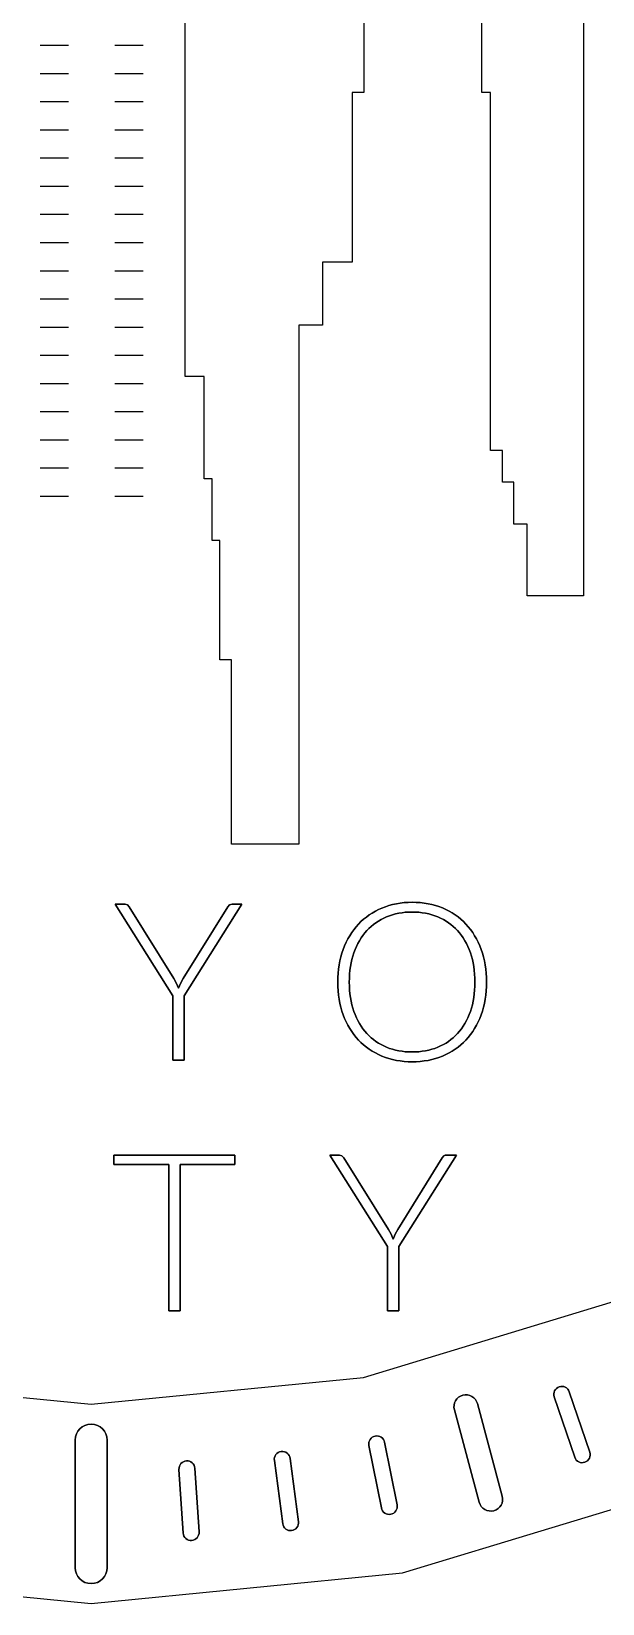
# Model space of a CAD drawing. Extents: x -427 to 406, y -189 to 217.
# Drawn here: x -234.7 to -163.2, y -183.2 to 13.9 of the extents above; entities that cross this region are included whole.
import ezdxf

# ---------------------------------------------------------------- set-up
doc = ezdxf.new("R2010")
doc.units = 0
doc.layers.add('LAYER_1', color=7, linetype='CONTINUOUS')

msp = doc.modelspace()

# ---------------------------------------------------------------- linework, layer by layer
at = {"layer": 'LAYER_1', "color": 250}
for points in [[(-266.2725, -179.3824), (-227.2544, -183.2253), (-188.2363, -179.3824), (-150.7177, -168.0012), (-116.1404, -149.5192), (-85.833, -124.6467), (-60.9605, -94.3393), (-42.4785, -59.762), (-31.0973, -22.2434), (-27.2544, 16.7747), (-31.0973, 55.7928), (-42.4785, 93.3114), (-60.9605, 127.8887), (-85.833, 158.1961), (-116.1404, 183.0686), (-150.7177, 201.5506), (-188.2363, 212.9318), (-227.2544, 216.7747), (-266.2725, 212.9318)], [(-261.3952, -154.8627), (-227.2544, -158.2253), (-193.1136, -154.8627), (-160.2848, -144.9042), (-130.0296, -128.7325), (-103.5107, -106.969), (-81.7472, -80.4501), (-65.5755, -50.1949), (-55.617, -17.3661), (-52.2544, 16.7747), (-55.617, 50.9155), (-65.5755, 83.7443), (-81.7472, 113.9995), (-103.5107, 140.5184), (-130.0296, 162.2819), (-160.2848, 178.4536), (-193.1136, 188.4121), (-227.2544, 191.7747), (-261.3952, 188.4121)], [(-165.5365, 47.3788), (-165.5365, -56.8463), (-172.5883, -56.8463), (-172.5883, -47.8684), (-174.2867, -47.8684), (-174.2867, -42.5946), (-175.6851, -42.5946), (-175.6851, -38.6169), (-177.182, -38.6169), (-177.182, 6.2719), (-178.2854, 6.2719), (-178.2854, 18.7532)], [(-193.0742, 18.7532), (-193.0742, 6.2719), (-194.5208, 6.2719), (-194.5208, -15.0168), (-198.2597, -15.0168), (-198.2597, -22.9232), (-201.2191, -22.9232), (-201.2191, -87.9776), (-209.6741, -87.9776), (-209.6741, -64.8809), (-211.1207, -64.8809), (-211.1207, -49.9216), (-212.0826, -49.9216), (-212.0826, -42.2005), (-213.0979, -42.2005), (-213.0979, -29.3511), (-215.4915, -29.3511), (-215.4915, 36.3146)], [(-233.6458, 12.1868), (-230.0922, 12.1868)], [(-224.2875, 12.1868), (-220.7343, 12.1868)], [(-233.6458, 8.6529), (-230.0922, 8.6529)], [(-224.2875, 8.6529), (-220.7343, 8.6529)], [(-233.6458, 5.1191), (-230.0922, 5.1191)], [(-224.2875, 5.1191), (-220.7343, 5.1191)], [(-233.6458, 1.5851), (-230.0922, 1.5851)], [(-224.2875, 1.5851), (-220.7343, 1.5851)], [(-233.6458, -1.9489), (-230.0922, -1.9489)], [(-224.2875, -1.9489), (-220.7343, -1.9489)], [(-233.6458, -5.4829), (-230.0922, -5.4829)], [(-224.2875, -5.4829), (-220.7343, -5.4829)], [(-233.6458, -9.0167), (-230.0922, -9.0167)], [(-224.2875, -9.0167), (-220.7343, -9.0167)], [(-233.6458, -12.5507), (-230.0922, -12.5507)], [(-224.2875, -12.5507), (-220.7343, -12.5507)], [(-233.6458, -16.0847), (-230.0922, -16.0847)], [(-224.2875, -16.0847), (-220.7343, -16.0847)], [(-233.6458, -19.6187), (-230.0922, -19.6187)], [(-224.2875, -19.6187), (-220.7343, -19.6187)], [(-233.6458, -23.1527), (-230.0922, -23.1527)], [(-224.2875, -23.1527), (-220.7343, -23.1527)], [(-233.6458, -26.6866), (-230.0922, -26.6866)], [(-224.2875, -26.6866), (-220.7343, -26.6866)], [(-233.6458, -30.2206), (-230.0922, -30.2206)], [(-224.2875, -30.2206), (-220.7343, -30.2206)], [(-233.6458, -33.7545), (-230.0922, -33.7545)], [(-224.2875, -33.7545), (-220.7343, -33.7545)], [(-233.6458, -37.2885), (-230.0922, -37.2885)], [(-224.2875, -37.2885), (-220.7343, -37.2885)], [(-233.6458, -40.8232), (-230.0922, -40.8232)], [(-224.2875, -40.8232), (-220.7343, -40.8232)], [(-233.6458, -44.3564), (-230.0922, -44.3564)], [(-224.2875, -44.3564), (-220.7343, -44.3564)]]:
    msp.add_lwpolyline(points, dxfattribs=at)
for points in [[(-215.5887, -107.004), (-215.5887, -115.081), (-217.0133, -115.081), (-217.0133, -107.004), (-224.2468, -95.5107), (-223.0155, -95.5107), (-222.7041, -95.6002), (-222.4764, -95.8562), (-216.8746, -104.846), (-216.5425, -105.4619), (-216.2935, -106.063), (-216.0445, -105.4619), (-215.7132, -104.846), (-210.1253, -95.8562), (-209.9177, -95.6072), (-209.5996, -95.5107), (-208.3552, -95.5107), (-215.5887, -107.004)], [(-224.2468, -95.5107), (-217.0133, -107.004), (-217.0133, -115.081), (-215.5887, -115.081), (-215.5887, -107.004), (-208.3552, -95.5107), (-209.5996, -95.5107), (-209.9177, -95.6072), (-210.1253, -95.8562), (-215.7132, -104.846), (-216.0445, -105.4619), (-216.2935, -106.063), (-216.5425, -105.4619), (-216.8746, -104.846), (-222.4764, -95.8562), (-222.7041, -95.6002), (-223.0155, -95.5107), (-224.2468, -95.5107)], [(-177.6916, -105.2891), (-177.7022, -105.8494), (-177.7339, -106.3966), (-177.7869, -106.9307), (-177.861, -107.4516), (-177.9563, -107.9594), (-178.0728, -108.454), (-178.2105, -108.9355), (-178.3694, -109.4038), (-178.5474, -109.8568), (-178.7428, -110.2931), (-178.9554, -110.7125), (-179.1854, -111.1151), (-179.4326, -111.5008), (-179.6971, -111.8697), (-179.9788, -112.2217), (-180.2778, -112.5569), (-180.5932, -112.8743), (-180.9237, -113.1732), (-181.2693, -113.4535), (-181.63, -113.7152), (-182.0058, -113.9583), (-182.3967, -114.1829), (-182.8028, -114.3888), (-183.2241, -114.5761), (-183.6587, -114.7432), (-184.105, -114.888), (-184.5629, -115.0105), (-185.0326, -115.1107), (-185.5139, -115.1886), (-186.0069, -115.2442), (-186.5115, -115.2776), (-187.0279, -115.2887), (-187.5376, -115.2776), (-188.0366, -115.2442), (-188.5247, -115.1886), (-189.0021, -115.1107), (-189.4686, -115.0105), (-189.9243, -114.888), (-190.3691, -114.7432), (-190.8031, -114.5761), (-191.2244, -114.3888), (-191.6305, -114.1829), (-192.0215, -113.9583), (-192.3973, -113.7152), (-192.7581, -113.4535), (-193.1037, -113.1732), (-193.4341, -112.8743), (-193.7494, -112.5569), (-194.0487, -112.2217), (-194.3309, -111.8697), (-194.596, -111.5008), (-194.8439, -111.1151), (-195.0748, -110.7125), (-195.2886, -110.2931), (-195.4852, -109.8568), (-195.6648, -109.4038), (-195.8253, -108.9355), (-195.9644, -108.454), (-196.0822, -107.9594), (-196.1785, -107.4516), (-196.2534, -106.9307), (-196.3069, -106.3966), (-196.339, -105.8494), (-196.3497, -105.2891), (-196.339, -104.7318), (-196.3069, -104.1872), (-196.2534, -103.6555), (-196.1785, -103.1365), (-196.0822, -102.6303), (-195.9644, -102.1368), (-195.8253, -101.6561), (-195.6648, -101.1881), (-195.4852, -100.7348), (-195.2886, -100.2983), (-195.0748, -99.8788), (-194.8439, -99.4762), (-194.596, -99.0904), (-194.3309, -98.7215), (-194.0487, -98.3694), (-193.7494, -98.0342), (-193.4341, -97.7167), (-193.1037, -97.4175), (-192.7581, -97.1367), (-192.3973, -96.8743), (-192.0215, -96.6303), (-191.6305, -96.4047), (-191.2244, -96.1974), (-190.8031, -96.0085), (-190.3691, -95.8398), (-189.9243, -95.6936), (-189.4686, -95.5699), (-189.0021, -95.4686), (-188.5247, -95.3899), (-188.0366, -95.3337), (-187.5376, -95.2999), (-187.0279, -95.2887), (-186.5115, -95.2999), (-186.0069, -95.3333), (-185.5139, -95.389), (-185.0326, -95.467), (-184.5629, -95.5673), (-184.105, -95.6897), (-183.6587, -95.8344), (-183.2241, -96.0013), (-182.8028, -96.1888), (-182.3967, -96.3951), (-182.0058, -96.6203), (-181.63, -96.8642), (-181.2693, -97.1269), (-180.9237, -97.4085), (-180.5932, -97.7088), (-180.2778, -98.0278), (-179.9788, -98.3645), (-179.6971, -98.7179), (-179.4326, -99.0879), (-179.1854, -99.4746), (-178.9554, -99.8779), (-178.7428, -100.298), (-178.5474, -100.7347), (-178.3694, -101.1881), (-178.2105, -101.6561), (-178.0728, -102.1368), (-177.9563, -102.6303), (-177.861, -103.1365), (-177.7869, -103.6555), (-177.7339, -104.1872), (-177.7022, -104.7318), (-177.6916, -105.2891)], [(-193.7494, -112.5569), (-193.4341, -112.8743), (-193.1037, -113.1732), (-192.7581, -113.4535), (-192.3973, -113.7152), (-192.0215, -113.9583), (-191.6305, -114.1829), (-191.2244, -114.3888), (-190.8031, -114.5761), (-190.3691, -114.7432), (-189.9243, -114.888), (-189.4686, -115.0105), (-189.0021, -115.1107), (-188.5247, -115.1886), (-188.0366, -115.2442), (-187.5376, -115.2776), (-187.0279, -115.2887), (-186.5115, -115.2776), (-186.0069, -115.2442), (-185.5139, -115.1886), (-185.0326, -115.1107), (-184.5629, -115.0105), (-184.105, -114.888), (-183.6587, -114.7432), (-183.2241, -114.5761), (-182.8028, -114.3888), (-182.3967, -114.1829), (-182.0058, -113.9583), (-181.63, -113.7152), (-181.2693, -113.4535), (-180.9237, -113.1732), (-180.5932, -112.8743), (-180.2778, -112.5569), (-179.9788, -112.2217), (-179.6971, -111.8697), (-179.4326, -111.5008), (-179.1854, -111.1151), (-178.9554, -110.7125), (-178.7428, -110.2931), (-178.5474, -109.8568), (-178.3694, -109.4038), (-178.2105, -108.9355), (-178.0728, -108.454), (-177.9563, -107.9594), (-177.861, -107.4516), (-177.7869, -106.9307), (-177.7339, -106.3966), (-177.7022, -105.8494), (-177.6916, -105.2891), (-177.7022, -104.7318), (-177.7339, -104.1872), (-177.7869, -103.6555), (-177.861, -103.1365), (-177.9563, -102.6303), (-178.0728, -102.1368), (-178.2105, -101.6561), (-178.3694, -101.1881), (-178.5474, -100.7347), (-178.7428, -100.298), (-178.9554, -99.8779), (-179.1854, -99.4746), (-179.4326, -99.0879), (-179.6971, -98.7179), (-179.9788, -98.3645), (-180.2778, -98.0278), (-180.5932, -97.7088), (-180.9237, -97.4085), (-181.2693, -97.1269), (-181.63, -96.8642), (-182.0058, -96.6203), (-182.3967, -96.3951), (-182.8028, -96.1888), (-183.2241, -96.0013), (-183.6587, -95.8344), (-184.105, -95.6897), (-184.5629, -95.5673), (-185.0326, -95.467), (-185.5139, -95.389), (-186.0069, -95.3333), (-186.5115, -95.2999), (-187.0279, -95.2887), (-187.5376, -95.2999), (-188.0366, -95.3337), (-188.5247, -95.3899), (-189.0021, -95.4686), (-189.4686, -95.5699), (-189.9243, -95.6936), (-190.3691, -95.8398), (-190.8031, -96.0085), (-191.2244, -96.1974), (-191.6305, -96.4047), (-192.0215, -96.6303), (-192.3973, -96.8743), (-192.7581, -97.1367), (-193.1037, -97.4175), (-193.4341, -97.7167), (-193.7494, -98.0342), (-194.0487, -98.3694), (-194.3309, -98.7215), (-194.596, -99.0904), (-194.8439, -99.4762), (-195.0748, -99.8788), (-195.2886, -100.2983), (-195.4852, -100.7348), (-195.6648, -101.1881), (-195.8253, -101.6561), (-195.9644, -102.1368), (-196.0822, -102.6303), (-196.1785, -103.1365), (-196.2534, -103.6555), (-196.3069, -104.1872), (-196.339, -104.7318), (-196.3497, -105.2891), (-196.339, -105.8494), (-196.3069, -106.3966), (-196.2534, -106.9307), (-196.1785, -107.4516), (-196.0822, -107.9594), (-195.9644, -108.454), (-195.8253, -108.9355), (-195.6648, -109.4038), (-195.4852, -109.8568), (-195.2886, -110.2931), (-195.0748, -110.7125), (-194.8439, -111.1151), (-194.596, -111.5008), (-194.3309, -111.8697), (-194.0487, -112.2217), (-193.7494, -112.5569)], [(-179.1576, -105.2891), (-179.1576, -105.2891), (-179.1665, -104.7838), (-179.193, -104.2915), (-179.2373, -103.8121), (-179.2993, -103.3457), (-179.3791, -102.8923), (-179.4765, -102.4518), (-179.5916, -102.0243), (-179.7245, -101.6097), (-179.8737, -101.2095), (-180.0373, -100.8249), (-180.2153, -100.4558), (-180.4077, -100.1022), (-180.6146, -99.7643), (-180.8359, -99.4418), (-181.0718, -99.135), (-181.3221, -98.8437), (-181.5864, -98.5685), (-181.8639, -98.3099), (-182.1545, -98.0679), (-182.4582, -97.8426), (-182.7752, -97.6339), (-183.1052, -97.4418), (-183.4485, -97.2663), (-183.8049, -97.1075), (-184.173, -96.9667), (-184.551, -96.8446), (-184.939, -96.7413), (-185.3369, -96.6567), (-185.7447, -96.591), (-186.1625, -96.544), (-186.5903, -96.5158), (-187.0279, -96.5064), (-187.4588, -96.5158), (-187.8804, -96.544), (-188.2928, -96.591), (-188.696, -96.6567), (-189.0898, -96.7413), (-189.4744, -96.8446), (-189.8497, -96.9667), (-190.2156, -97.1075), (-190.5707, -97.2663), (-190.9133, -97.4418), (-191.2434, -97.6339), (-191.5609, -97.8426), (-191.8658, -98.0679), (-192.1581, -98.3099), (-192.4379, -98.5685), (-192.7051, -98.8437), (-192.9589, -99.135), (-193.198, -99.4418), (-193.4224, -99.7643), (-193.632, -100.1022), (-193.8269, -100.4558), (-194.007, -100.8249), (-194.1725, -101.2095), (-194.3233, -101.6097), (-194.4579, -102.0243), (-194.5746, -102.4518), (-194.6732, -102.8923), (-194.7539, -103.3457), (-194.8167, -103.8121), (-194.8615, -104.2915), (-194.8883, -104.7838), (-194.8973, -105.2891), (-194.8883, -105.7974), (-194.8615, -106.2922), (-194.8167, -106.7733), (-194.7539, -107.2408), (-194.6732, -107.6947), (-194.5746, -108.135), (-194.4579, -108.5618), (-194.3233, -108.9749), (-194.1725, -109.3735), (-194.007, -109.7568), (-193.8269, -110.1247), (-193.632, -110.4772), (-193.4224, -110.8144), (-193.198, -111.1362), (-192.9589, -111.4427), (-192.7051, -111.7338), (-192.4379, -112.0091), (-192.1581, -112.2674), (-191.8658, -112.5089), (-191.5609, -112.7334), (-191.2434, -112.9411), (-190.9133, -113.1319), (-190.5707, -113.3059), (-190.2156, -113.463), (-189.8497, -113.6024), (-189.4744, -113.7232), (-189.0898, -113.8254), (-188.696, -113.909), (-188.2928, -113.9741), (-187.8804, -114.0205), (-187.4588, -114.0484), (-187.0279, -114.0577), (-186.5903, -114.0484), (-186.1625, -114.0205), (-185.7447, -113.9741), (-185.3369, -113.909), (-184.939, -113.8254), (-184.551, -113.7232), (-184.173, -113.6024), (-183.8049, -113.463), (-183.4485, -113.3059), (-183.1052, -113.1319), (-182.7752, -112.9411), (-182.4582, -112.7334), (-182.1545, -112.5089), (-181.8639, -112.2674), (-181.5864, -112.0091), (-181.3221, -111.7338), (-181.0718, -111.4427), (-180.8359, -111.1362), (-180.6146, -110.8144), (-180.4077, -110.4772), (-180.2153, -110.1247), (-180.0373, -109.7568), (-179.8737, -109.3735), (-179.7245, -108.9749), (-179.5916, -108.5618), (-179.4765, -108.135), (-179.3791, -107.6947), (-179.2993, -107.2408), (-179.2373, -106.7733), (-179.193, -106.2922), (-179.1665, -105.7974), (-179.1576, -105.2891)], [(-190.2156, -113.463), (-190.5707, -113.3059), (-190.9133, -113.1319), (-191.2434, -112.9411), (-191.5609, -112.7334), (-191.8658, -112.5089), (-192.1581, -112.2674), (-192.4379, -112.0091), (-192.7051, -111.7338), (-192.9589, -111.4427), (-193.198, -111.1362), (-193.4224, -110.8144), (-193.632, -110.4772), (-193.8269, -110.1247), (-194.007, -109.7568), (-194.1725, -109.3735), (-194.3233, -108.9749), (-194.4579, -108.5618), (-194.5746, -108.135), (-194.6732, -107.6947), (-194.7539, -107.2408), (-194.8167, -106.7733), (-194.8615, -106.2922), (-194.8883, -105.7974), (-194.8973, -105.2891), (-194.8883, -104.7838), (-194.8615, -104.2915), (-194.8167, -103.8121), (-194.7539, -103.3457), (-194.6732, -102.8923), (-194.5746, -102.4518), (-194.4579, -102.0243), (-194.3233, -101.6097), (-194.1725, -101.2095), (-194.007, -100.8249), (-193.8269, -100.4558), (-193.632, -100.1022), (-193.4224, -99.7643), (-193.198, -99.4418), (-192.9589, -99.135), (-192.7051, -98.8437), (-192.4379, -98.5685), (-192.1581, -98.3099), (-191.8658, -98.0679), (-191.5609, -97.8426), (-191.2434, -97.6339), (-190.9133, -97.4418), (-190.5707, -97.2663), (-190.2156, -97.1075), (-189.8497, -96.9667), (-189.4744, -96.8446), (-189.0898, -96.7413), (-188.696, -96.6567), (-188.2928, -96.591), (-187.8804, -96.544), (-187.4588, -96.5158), (-187.0279, -96.5064), (-186.5903, -96.5158), (-186.1625, -96.544), (-185.7447, -96.591), (-185.3369, -96.6567), (-184.939, -96.7413), (-184.551, -96.8446), (-184.173, -96.9667), (-183.8049, -97.1075), (-183.4485, -97.2663), (-183.1052, -97.4418), (-182.7752, -97.6339), (-182.4582, -97.8426), (-182.1545, -98.0679), (-181.8639, -98.3099), (-181.5864, -98.5685), (-181.3221, -98.8437), (-181.0718, -99.135), (-180.8359, -99.4418), (-180.6146, -99.7643), (-180.4077, -100.1022), (-180.2153, -100.4558), (-180.0373, -100.8249), (-179.8737, -101.2095), (-179.7245, -101.6097), (-179.5916, -102.0243), (-179.4765, -102.4518), (-179.3791, -102.8923), (-179.2993, -103.3457), (-179.2373, -103.8121), (-179.193, -104.2915), (-179.1665, -104.7838), (-179.1576, -105.2891), (-179.1665, -105.7974), (-179.193, -106.2922), (-179.2373, -106.7733), (-179.2993, -107.2408), (-179.3791, -107.6947), (-179.4765, -108.135), (-179.5916, -108.5618), (-179.7245, -108.9749), (-179.8737, -109.3735), (-180.0373, -109.7568), (-180.2153, -110.1247), (-180.4077, -110.4772), (-180.6146, -110.8144), (-180.8359, -111.1362), (-181.0718, -111.4427), (-181.3221, -111.7338), (-181.5864, -112.0091), (-181.8639, -112.2674), (-182.1545, -112.5089), (-182.4582, -112.7334), (-182.7752, -112.9411), (-183.1052, -113.1319), (-183.4485, -113.3059), (-183.8049, -113.463), (-184.173, -113.6024), (-184.551, -113.7232), (-184.939, -113.8254), (-185.3369, -113.909), (-185.7447, -113.9741), (-186.1625, -114.0205), (-186.5903, -114.0484), (-187.0279, -114.0577), (-187.4588, -114.0484), (-187.8804, -114.0205), (-188.2928, -113.9741), (-188.696, -113.909), (-189.0898, -113.8254), (-189.4744, -113.7232), (-189.8497, -113.6024), (-190.2156, -113.463)], [(-209.2453, -126.9793), (-209.2453, -128.1813), (-216.1144, -128.1813), (-216.1144, -146.5363), (-217.5245, -146.5363), (-217.5245, -128.1813), (-224.4347, -128.1813), (-224.4347, -126.9793), (-209.2453, -126.9793)], [(-217.5245, -128.1813), (-217.5245, -146.5363), (-216.1144, -146.5363), (-216.1144, -128.1813), (-209.2453, -128.1813), (-209.2453, -126.9793), (-224.4347, -126.9793), (-224.4347, -128.1813), (-217.5245, -128.1813)], [(-188.7067, -138.4648), (-188.7067, -146.5363), (-190.131, -146.5363), (-190.131, -138.4648), (-197.3596, -126.9793), (-196.1286, -126.9793), (-195.8181, -127.0688), (-195.5898, -127.3246), (-189.9918, -136.3083), (-189.6605, -136.9237), (-189.4117, -137.5244), (-189.163, -136.9237), (-188.8318, -136.3083), (-183.2479, -127.3246), (-183.0402, -127.0758), (-182.9738, -127.0336), (-182.8985, -127.0035), (-182.8144, -126.9854), (-182.7219, -126.9793), (-181.4782, -126.9793), (-188.7067, -138.4648)], [(-197.3596, -126.9793), (-190.131, -138.4648), (-190.131, -146.5363), (-188.7067, -146.5363), (-188.7067, -138.4648), (-181.4782, -126.9793), (-182.7219, -126.9793), (-182.8144, -126.9854), (-182.8985, -127.0035), (-182.9738, -127.0336), (-183.0402, -127.0758), (-183.2479, -127.3246), (-188.8318, -136.3083), (-189.163, -136.9237), (-189.4117, -137.5244), (-189.6605, -136.9237), (-189.9918, -136.3083), (-195.5898, -127.3246), (-195.8181, -127.0688), (-196.1286, -126.9793), (-197.3596, -126.9793)], [(-176.7846, -171.5808), (-176.7848, -171.5809), (-177.0837, -171.6293), (-177.3779, -171.6173), (-177.6599, -171.5493), (-177.922, -171.4295), (-178.1568, -171.2624), (-178.3567, -171.0522), (-178.5142, -170.8034), (-178.6218, -170.5203), (-181.7276, -158.929), (-181.776, -158.63), (-181.7641, -158.3358), (-181.696, -158.0539), (-181.5763, -157.7917), (-181.4091, -157.5569), (-181.199, -157.357), (-180.9502, -157.1995), (-180.6671, -157.092), (-180.6669, -157.0919), (-180.3679, -157.0435), (-180.0737, -157.0555), (-179.7918, -157.1235), (-179.5296, -157.2433), (-179.2948, -157.4104), (-179.0949, -157.6206), (-178.9374, -157.8694), (-178.8299, -158.1525), (-175.724, -169.7438), (-175.6756, -170.0428), (-175.6876, -170.337), (-175.7556, -170.6189), (-175.8754, -170.8811), (-176.0425, -171.1159), (-176.2527, -171.3158), (-176.5015, -171.4733), (-176.7846, -171.5808)], [(-175.724, -169.7438), (-178.8299, -158.1525), (-178.9374, -157.8694), (-179.0949, -157.6206), (-179.2949, -157.4104), (-179.5297, -157.2433), (-179.7918, -157.1236), (-180.0738, -157.0555), (-180.3681, -157.0436), (-180.6671, -157.092), (-180.9502, -157.1995), (-181.199, -157.357), (-181.4091, -157.5569), (-181.5763, -157.7917), (-181.696, -158.0539), (-181.7641, -158.3358), (-181.776, -158.63), (-181.7276, -158.929), (-178.6218, -170.5203), (-178.5142, -170.8034), (-178.3567, -171.0522), (-178.1568, -171.2624), (-177.922, -171.4295), (-177.6598, -171.5492), (-177.3779, -171.6173), (-177.0836, -171.6292), (-176.7846, -171.5808), (-176.5015, -171.4733), (-176.2527, -171.3158), (-176.0425, -171.1159), (-175.8754, -170.8811), (-175.7556, -170.6189), (-175.6876, -170.337), (-175.6756, -170.0428), (-175.724, -169.7438)], [(-180.6669, -157.0919), (-180.6669, -157.0919)], [(-165.3772, -165.5093), (-165.3774, -165.5094), (-165.5742, -165.5546), (-165.7704, -165.5595), (-165.9609, -165.5265), (-166.1405, -165.4583), (-166.304, -165.3574), (-166.4461, -165.2263), (-166.5617, -165.0677), (-166.6456, -164.884), (-169.2172, -157.3083), (-169.2624, -157.1115), (-169.2673, -156.9153), (-169.2343, -156.7248), (-169.1661, -156.5452), (-169.0652, -156.3817), (-168.9341, -156.2396), (-168.7755, -156.124), (-168.5918, -156.0401), (-168.5916, -156.04), (-168.3948, -155.9948), (-168.1986, -155.9899), (-168.0081, -156.0229), (-167.8285, -156.0911), (-167.665, -156.1921), (-167.5229, -156.3231), (-167.4073, -156.4818), (-167.3234, -156.6654), (-164.7518, -164.2411), (-164.7066, -164.4379), (-164.7017, -164.6341), (-164.7347, -164.8246), (-164.8029, -165.0042), (-164.9038, -165.1677), (-165.0349, -165.3098), (-165.1935, -165.4254), (-165.3772, -165.5093)], [(-164.7518, -164.2411), (-167.3234, -156.6654), (-167.4073, -156.4818), (-167.5229, -156.3232), (-167.665, -156.1921), (-167.8285, -156.0912), (-168.0081, -156.0229), (-168.1987, -155.99), (-168.395, -155.9948), (-168.5918, -156.0401), (-168.7755, -156.124), (-168.9341, -156.2396), (-169.0652, -156.3817), (-169.1661, -156.5452), (-169.2343, -156.7248), (-169.2673, -156.9153), (-169.2624, -157.1115), (-169.2172, -157.3083), (-166.6456, -164.884), (-166.5617, -165.0677), (-166.4461, -165.2263), (-166.304, -165.3574), (-166.1405, -165.4583), (-165.9609, -165.5265), (-165.7703, -165.5595), (-165.574, -165.5546), (-165.3772, -165.5093), (-165.1935, -165.4254), (-165.0349, -165.3098), (-164.9038, -165.1677), (-164.8029, -165.0042), (-164.7347, -164.8246), (-164.7017, -164.6341), (-164.7066, -164.4379), (-164.7518, -164.2411)], [(-168.5916, -156.04), (-168.5916, -156.04)], [(-227.2544, -180.7253), (-227.2544, -180.7253), (-227.6562, -180.6845), (-228.031, -180.5675), (-228.3706, -180.3825), (-228.6669, -180.1378), (-228.9116, -179.8415), (-229.0966, -179.5019), (-229.2136, -179.1271), (-229.2544, -178.7253), (-229.2544, -162.7253), (-229.2136, -162.3235), (-229.0966, -161.9487), (-228.9116, -161.6091), (-228.6669, -161.3128), (-228.3706, -161.0681), (-228.031, -160.8831), (-227.6562, -160.7661), (-227.2544, -160.7253), (-227.2544, -160.7253), (-226.8526, -160.7661), (-226.4778, -160.8831), (-226.1382, -161.0681), (-225.8419, -161.3128), (-225.5972, -161.6091), (-225.4122, -161.9487), (-225.2952, -162.3235), (-225.2544, -162.7253), (-225.2544, -178.7253), (-225.2952, -179.1271), (-225.4122, -179.5019), (-225.5972, -179.8415), (-225.8419, -180.1378), (-226.1382, -180.3825), (-226.4778, -180.5675), (-226.8526, -180.6845), (-227.2544, -180.7253)], [(-225.2544, -178.7253), (-225.2544, -162.7253), (-225.2952, -162.3235), (-225.4122, -161.9487), (-225.5972, -161.6091), (-225.8419, -161.3128), (-226.1382, -161.0681), (-226.4778, -160.8831), (-226.8526, -160.7661), (-227.2544, -160.7253), (-227.6562, -160.7661), (-228.031, -160.8831), (-228.3706, -161.0681), (-228.6669, -161.3128), (-228.9116, -161.6091), (-229.0966, -161.9487), (-229.2136, -162.3235), (-229.2544, -162.7253), (-229.2544, -178.7253), (-229.2136, -179.1271), (-229.0966, -179.5019), (-228.9116, -179.8415), (-228.6669, -180.1378), (-228.3706, -180.3825), (-228.031, -180.5675), (-227.6562, -180.6845), (-227.2544, -180.7253), (-226.8526, -180.6845), (-226.4778, -180.5675), (-226.1382, -180.3825), (-225.8419, -180.1378), (-225.5972, -179.8415), (-225.4122, -179.5019), (-225.2952, -179.1271), (-225.2544, -178.7253)], [(-189.6994, -172.0265), (-189.6996, -172.0265), (-189.9006, -172.0457), (-190.0958, -172.0249), (-190.2804, -171.9673), (-190.4496, -171.8762), (-190.5985, -171.7548), (-190.7223, -171.6063), (-190.8162, -171.4339), (-190.8754, -171.2409), (-192.4362, -163.3944), (-192.4553, -163.1934), (-192.4345, -162.9982), (-192.377, -162.8136), (-192.2859, -162.6445), (-192.1645, -162.4956), (-192.0159, -162.3717), (-191.8436, -162.2778), (-191.6505, -162.2186), (-191.6503, -162.2186), (-191.4493, -162.1994), (-191.2541, -162.2202), (-191.0696, -162.2778), (-190.9004, -162.3689), (-190.7515, -162.4903), (-190.6277, -162.6388), (-190.5338, -162.8112), (-190.4746, -163.0042), (-188.9138, -170.8507), (-188.8946, -171.0517), (-188.9154, -171.2469), (-188.973, -171.4315), (-189.0641, -171.6006), (-189.1855, -171.7495), (-189.334, -171.8734), (-189.5064, -171.9673), (-189.6994, -172.0265)], [(-188.9138, -170.8507), (-190.4746, -163.0042), (-190.5338, -162.8112), (-190.6277, -162.6388), (-190.7515, -162.4903), (-190.9004, -162.3689), (-191.0696, -162.2778), (-191.2542, -162.2202), (-191.4494, -162.1994), (-191.6505, -162.2186), (-191.8436, -162.2778), (-192.0159, -162.3717), (-192.1645, -162.4956), (-192.2859, -162.6445), (-192.377, -162.8136), (-192.4345, -162.9982), (-192.4553, -163.1934), (-192.4362, -163.3944), (-190.8754, -171.2409), (-190.8162, -171.4339), (-190.7223, -171.6063), (-190.5985, -171.7548), (-190.4496, -171.8762), (-190.2804, -171.9673), (-190.0957, -172.0249), (-189.9005, -172.0457), (-189.6994, -172.0265), (-189.5064, -171.9673), (-189.334, -171.8734), (-189.1855, -171.7495), (-189.0641, -171.6006), (-188.973, -171.4315), (-188.9154, -171.2469), (-188.8946, -171.0517), (-188.9138, -170.8507)], [(-191.6505, -162.2186), (-191.6505, -162.2186)], [(-214.6643, -175.3132), (-214.6643, -175.3132), (-214.8661, -175.3059), (-215.0569, -175.2598), (-215.2324, -175.1786), (-215.3883, -175.0662), (-215.52, -174.9264), (-215.6234, -174.763), (-215.6941, -174.5798), (-215.7276, -174.3807), (-216.2508, -166.3978), (-216.2436, -166.196), (-216.1975, -166.0052), (-216.1163, -165.8297), (-216.0039, -165.6739), (-215.8641, -165.5421), (-215.7006, -165.4387), (-215.5174, -165.3681), (-215.3183, -165.3346), (-215.3183, -165.3346), (-215.1165, -165.3418), (-214.9257, -165.3879), (-214.7502, -165.4691), (-214.5944, -165.5815), (-214.4626, -165.7213), (-214.3592, -165.8847), (-214.2886, -166.0679), (-214.2551, -166.267), (-213.7319, -174.2499), (-213.7391, -174.4517), (-213.7852, -174.6425), (-213.8664, -174.818), (-213.9788, -174.9739), (-214.1186, -175.1056), (-214.282, -175.209), (-214.4652, -175.2797), (-214.6643, -175.3132)], [(-213.7319, -174.2499), (-214.2551, -166.267), (-214.2886, -166.0679), (-214.3592, -165.8847), (-214.4626, -165.7213), (-214.5944, -165.5815), (-214.7502, -165.4691), (-214.9257, -165.3879), (-215.1165, -165.3418), (-215.3183, -165.3346), (-215.5174, -165.3681), (-215.7006, -165.4387), (-215.8641, -165.5421), (-216.0039, -165.6739), (-216.1163, -165.8297), (-216.1975, -166.0052), (-216.2436, -166.196), (-216.2508, -166.3978), (-215.7276, -174.3807), (-215.6941, -174.5798), (-215.6234, -174.763), (-215.52, -174.9264), (-215.3883, -175.0662), (-215.2324, -175.1786), (-215.0569, -175.2598), (-214.8661, -175.3059), (-214.6643, -175.3132), (-214.4652, -175.2797), (-214.282, -175.209), (-214.1186, -175.1056), (-213.9788, -174.9739), (-213.8664, -174.818), (-213.7852, -174.6425), (-213.7391, -174.4517), (-213.7319, -174.2499)], [(-202.128, -174.0784), (-202.1282, -174.0785), (-202.33, -174.0845), (-202.5234, -174.051), (-202.7039, -173.9814), (-202.8667, -173.8795), (-203.0074, -173.7486), (-203.1212, -173.5923), (-203.2036, -173.4141), (-203.2501, -173.2176), (-204.2943, -165.2859), (-204.3003, -165.0841), (-204.2668, -164.8907), (-204.1973, -164.7102), (-204.0953, -164.5474), (-203.9644, -164.4067), (-203.8081, -164.2929), (-203.63, -164.2105), (-203.4335, -164.164), (-203.4333, -164.164), (-203.2315, -164.158), (-203.0381, -164.1915), (-202.8576, -164.261), (-202.6948, -164.363), (-202.5541, -164.4939), (-202.4403, -164.6502), (-202.3579, -164.8283), (-202.3114, -165.0248), (-201.2672, -172.9566), (-201.2612, -173.1584), (-201.2947, -173.3518), (-201.3642, -173.5322), (-201.4662, -173.6951), (-201.5971, -173.8357), (-201.7534, -173.9495), (-201.9315, -174.0319), (-202.128, -174.0784)], [(-201.2672, -172.9566), (-202.3114, -165.0248), (-202.3579, -164.8283), (-202.4403, -164.6502), (-202.5542, -164.4939), (-202.6948, -164.363), (-202.8577, -164.261), (-203.0381, -164.1915), (-203.2316, -164.158), (-203.4335, -164.164), (-203.63, -164.2105), (-203.8081, -164.2929), (-203.9644, -164.4067), (-204.0953, -164.5474), (-204.1973, -164.7102), (-204.2668, -164.8907), (-204.3003, -165.0841), (-204.2943, -165.2859), (-203.2501, -173.2176), (-203.2036, -173.4141), (-203.1212, -173.5923), (-203.0073, -173.7486), (-202.8667, -173.8795), (-202.7038, -173.9814), (-202.5234, -174.0509), (-202.3299, -174.0844), (-202.128, -174.0784), (-201.9315, -174.0319), (-201.7534, -173.9495), (-201.5971, -173.8357), (-201.4662, -173.6951), (-201.3642, -173.5322), (-201.2947, -173.3518), (-201.2612, -173.1584), (-201.2672, -172.9566)], [(-203.4335, -164.164), (-203.4335, -164.164)], [(-165.3774, -165.5094), (-165.3774, -165.5094)], [(-189.6994, -172.0265), (-189.6994, -172.0265)], [(-176.7848, -171.5809), (-176.7848, -171.5809)], [(-202.1282, -174.0785), (-202.1282, -174.0785)]]:
    msp.add_lwpolyline(points, close=True, dxfattribs=at)

doc.saveas('drawing.dxf')
